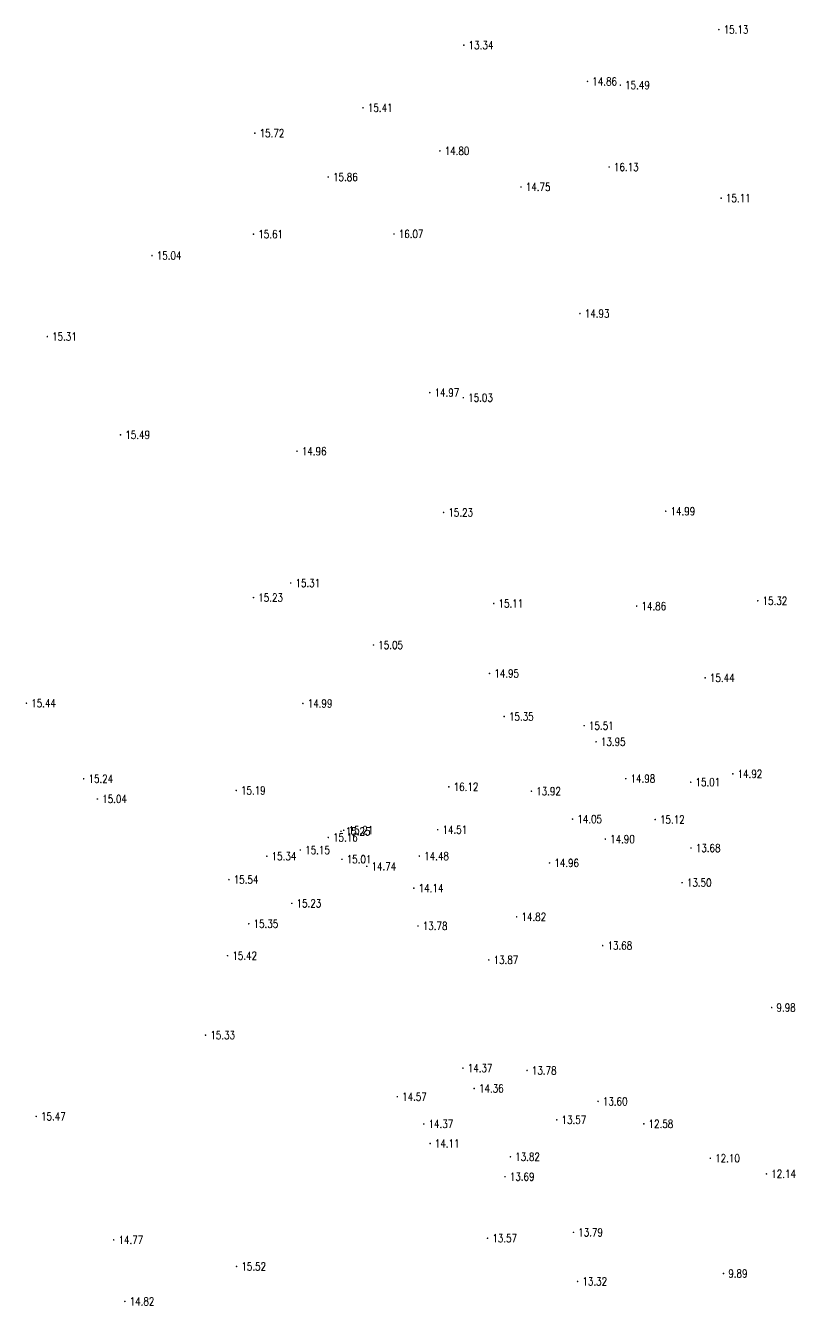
# Model space of a CAD drawing. Extents: x 476861 to 479475, y 2367369 to 2370541.
# Drawn here: x 477393.7 to 477489.9, y 2369603 to 2369762.9 of the extents above; entities that cross this region are included whole.
import ezdxf
from ezdxf.enums import TextEntityAlignment as Align

# ---------------------------------------------------------------- set-up
doc = ezdxf.new("R2010")
doc.units = 0
doc.header["$LTSCALE"] = 0.5
doc.layers.get('0').update_dxf_attribs({"linetype": 'CONTINUOUS'})
doc.layers.add('GCD', color=1, linetype='CONTINUOUS')
doc.styles.add('HZ', font='rs.shx', dxfattribs={"width": 0.8, "bigfont": 'hztxt.shx'})

# ---------------------------------------------------------------- blocks, each defined once
blk = doc.blocks.new('GC200')
at = {"linetype": 'Continuous', "const_width": 0.2, "flags": 128}
blk.add_lwpolyline([(-0.1, 0, 1), (0.1, 0, 1)], format="xyb", close=True, dxfattribs=at)

msp = doc.modelspace()

# ---------------------------------------------------------------- block references
at = {"layer": 'GCD', "linetype": 'Continuous'}
ref = msp.add_blockref('GC200', (477480.333, 2369762.429, 15.131), dxfattribs=dict(at, xscale=0.5, yscale=0.5, zscale=0.5))
ref.add_attrib('height', '15.13', dxfattribs={"linetype": 'Continuous', "height": 1, "style": 'HZ', "width": 0.8}).set_placement((477480.933, 2369762.429, 15.131), align=Align.MIDDLE_LEFT)
ref = msp.add_blockref('GC200', (477448.458, 2369760.483, 13.341), dxfattribs=dict(at, xscale=0.5, yscale=0.5, zscale=0.5))
ref.add_attrib('height', '13.34', dxfattribs={"linetype": 'Continuous', "height": 1, "style": 'HZ', "width": 0.8}).set_placement((477449.058, 2369760.483, 13.341), align=Align.MIDDLE_LEFT)
ref = msp.add_blockref('GC200', (477463.912, 2369755.959, 14.86), dxfattribs=dict(at, xscale=0.5, yscale=0.5, zscale=0.5))
ref.add_attrib('height', '14.86', dxfattribs={"linetype": 'Continuous', "height": 1, "style": 'HZ', "width": 0.8}).set_placement((477464.512, 2369755.959, 14.86), align=Align.MIDDLE_LEFT)
ref = msp.add_blockref('GC200', (477468.011, 2369755.485, 15.485), dxfattribs=dict(at, xscale=0.5, yscale=0.5, zscale=0.5))
ref.add_attrib('height', '15.49', dxfattribs={"linetype": 'Continuous', "height": 1, "style": 'HZ', "width": 0.8}).set_placement((477468.611, 2369755.485, 15.485), align=Align.MIDDLE_LEFT)
ref = msp.add_blockref('GC200', (477435.859, 2369752.667, 15.414), dxfattribs=dict(at, xscale=0.5, yscale=0.5, zscale=0.5))
ref.add_attrib('height', '15.41', dxfattribs={"linetype": 'Continuous', "height": 1, "style": 'HZ', "width": 0.8}).set_placement((477436.459, 2369752.667, 15.414), align=Align.MIDDLE_LEFT)
ref = msp.add_blockref('GC200', (477422.341, 2369749.491, 15.716), dxfattribs=dict(at, xscale=0.5, yscale=0.5, zscale=0.5))
ref.add_attrib('height', '15.72', dxfattribs={"linetype": 'Continuous', "height": 1, "style": 'HZ', "width": 0.8}).set_placement((477422.941, 2369749.491, 15.716), align=Align.MIDDLE_LEFT)
ref = msp.add_blockref('GC200', (477445.464, 2369747.271, 14.796), dxfattribs=dict(at, xscale=0.5, yscale=0.5, zscale=0.5))
ref.add_attrib('height', '14.80', dxfattribs={"linetype": 'Continuous', "height": 1, "style": 'HZ', "width": 0.8}).set_placement((477446.064, 2369747.271, 14.796), align=Align.MIDDLE_LEFT)
ref = msp.add_blockref('GC200', (477466.62, 2369745.259, 16.134), dxfattribs=dict(at, xscale=0.5, yscale=0.5, zscale=0.5))
ref.add_attrib('height', '16.13', dxfattribs={"linetype": 'Continuous', "height": 1, "style": 'HZ', "width": 0.8}).set_placement((477467.22, 2369745.259, 16.134), align=Align.MIDDLE_LEFT)
ref = msp.add_blockref('GC200', (477431.516, 2369744.009, 15.86), dxfattribs=dict(at, xscale=0.5, yscale=0.5, zscale=0.5))
ref.add_attrib('height', '15.86', dxfattribs={"linetype": 'Continuous', "height": 1, "style": 'HZ', "width": 0.8}).set_placement((477432.116, 2369744.009, 15.86), align=Align.MIDDLE_LEFT)
ref = msp.add_blockref('GC200', (477455.598, 2369742.764, 14.75), dxfattribs=dict(at, xscale=0.5, yscale=0.5, zscale=0.5))
ref.add_attrib('height', '14.75', dxfattribs={"linetype": 'Continuous', "height": 1, "style": 'HZ', "width": 0.8}).set_placement((477456.198, 2369742.764, 14.75), align=Align.MIDDLE_LEFT)
ref = msp.add_blockref('GC200', (477480.616, 2369741.372, 15.109), dxfattribs=dict(at, xscale=0.5, yscale=0.5, zscale=0.5))
ref.add_attrib('height', '15.11', dxfattribs={"linetype": 'Continuous', "height": 1, "style": 'HZ', "width": 0.8}).set_placement((477481.216, 2369741.372, 15.109), align=Align.MIDDLE_LEFT)
ref = msp.add_blockref('GC200', (477422.174, 2369736.87, 15.608), dxfattribs=dict(at, xscale=0.5, yscale=0.5, zscale=0.5))
ref.add_attrib('height', '15.61', dxfattribs={"linetype": 'Continuous', "height": 1, "style": 'HZ', "width": 0.8}).set_placement((477422.774, 2369736.87, 15.608), align=Align.MIDDLE_LEFT)
ref = msp.add_blockref('GC200', (477439.728, 2369736.893, 16.065), dxfattribs=dict(at, xscale=0.5, yscale=0.5, zscale=0.5))
ref.add_attrib('height', '16.07', dxfattribs={"linetype": 'Continuous', "height": 1, "style": 'HZ', "width": 0.8}).set_placement((477440.328, 2369736.893, 16.065), align=Align.MIDDLE_LEFT)
ref = msp.add_blockref('GC200', (477409.484, 2369734.19, 15.038), dxfattribs=dict(at, xscale=0.5, yscale=0.5, zscale=0.5))
ref.add_attrib('height', '15.04', dxfattribs={"linetype": 'Continuous', "height": 1, "style": 'HZ', "width": 0.8}).set_placement((477410.084, 2369734.19, 15.038), align=Align.MIDDLE_LEFT)
ref = msp.add_blockref('GC200', (477462.968, 2369726.95, 14.93), dxfattribs=dict(at, xscale=0.5, yscale=0.5, zscale=0.5))
ref.add_attrib('height', '14.93', dxfattribs={"linetype": 'Continuous', "height": 1, "style": 'HZ', "width": 0.8}).set_placement((477463.568, 2369726.95, 14.93), align=Align.MIDDLE_LEFT)
ref = msp.add_blockref('GC200', (477396.405, 2369724.073, 15.312), dxfattribs=dict(at, xscale=0.5, yscale=0.5, zscale=0.5))
ref.add_attrib('height', '15.31', dxfattribs={"linetype": 'Continuous', "height": 1, "style": 'HZ', "width": 0.8}).set_placement((477397.005, 2369724.073, 15.312), align=Align.MIDDLE_LEFT)
ref = msp.add_blockref('GC200', (477444.197, 2369717.07, 14.974), dxfattribs=dict(at, xscale=0.5, yscale=0.5, zscale=0.5))
ref.add_attrib('height', '14.97', dxfattribs={"linetype": 'Continuous', "height": 1, "style": 'HZ', "width": 0.8}).set_placement((477444.797, 2369717.07, 14.974), align=Align.MIDDLE_LEFT)
ref = msp.add_blockref('GC200', (477448.4, 2369716.44, 15.031), dxfattribs=dict(at, xscale=0.5, yscale=0.5, zscale=0.5))
ref.add_attrib('height', '15.03', dxfattribs={"linetype": 'Continuous', "height": 1, "style": 'HZ', "width": 0.8}).set_placement((477449, 2369716.44, 15.031), align=Align.MIDDLE_LEFT)
ref = msp.add_blockref('GC200', (477405.557, 2369711.797, 15.488), dxfattribs=dict(at, xscale=0.5, yscale=0.5, zscale=0.5))
ref.add_attrib('height', '15.49', dxfattribs={"linetype": 'Continuous', "height": 1, "style": 'HZ', "width": 0.8}).set_placement((477406.157, 2369711.797, 15.488), align=Align.MIDDLE_LEFT)
ref = msp.add_blockref('GC200', (477427.612, 2369709.744, 14.964), dxfattribs=dict(at, xscale=0.5, yscale=0.5, zscale=0.5))
ref.add_attrib('height', '14.96', dxfattribs={"linetype": 'Continuous', "height": 1, "style": 'HZ', "width": 0.8}).set_placement((477428.212, 2369709.744, 14.964), align=Align.MIDDLE_LEFT)
ref = msp.add_blockref('GC200', (477445.926, 2369702.099, 15.232), dxfattribs=dict(at, xscale=0.5, yscale=0.5, zscale=0.5))
ref.add_attrib('height', '15.23', dxfattribs={"linetype": 'Continuous', "height": 1, "style": 'HZ', "width": 0.8}).set_placement((477446.526, 2369702.099, 15.232), align=Align.MIDDLE_LEFT)
ref = msp.add_blockref('GC200', (477473.685, 2369702.254, 14.993), dxfattribs=dict(at, xscale=0.5, yscale=0.5, zscale=0.5))
ref.add_attrib('height', '14.99', dxfattribs={"linetype": 'Continuous', "height": 1, "style": 'HZ', "width": 0.8}).set_placement((477474.285, 2369702.254, 14.993), align=Align.MIDDLE_LEFT)
ref = msp.add_blockref('GC200', (477426.819, 2369693.282, 15.307), dxfattribs=dict(at, xscale=0.5, yscale=0.5, zscale=0.5))
ref.add_attrib('height', '15.31', dxfattribs={"linetype": 'Continuous', "height": 1, "style": 'HZ', "width": 0.8}).set_placement((477427.419, 2369693.282, 15.307), align=Align.MIDDLE_LEFT)
ref = msp.add_blockref('GC200', (477422.172, 2369691.462, 15.234), dxfattribs=dict(at, xscale=0.5, yscale=0.5, zscale=0.5))
ref.add_attrib('height', '15.23', dxfattribs={"linetype": 'Continuous', "height": 1, "style": 'HZ', "width": 0.8}).set_placement((477422.772, 2369691.462, 15.234), align=Align.MIDDLE_LEFT)
ref = msp.add_blockref('GC200', (477452.197, 2369690.72, 15.106), dxfattribs=dict(at, xscale=0.5, yscale=0.5, zscale=0.5))
ref.add_attrib('height', '15.11', dxfattribs={"linetype": 'Continuous', "height": 1, "style": 'HZ', "width": 0.8}).set_placement((477452.797, 2369690.72, 15.106), align=Align.MIDDLE_LEFT)
ref = msp.add_blockref('GC200', (477470.054, 2369690.397, 14.86), dxfattribs=dict(at, xscale=0.5, yscale=0.5, zscale=0.5))
ref.add_attrib('height', '14.86', dxfattribs={"linetype": 'Continuous', "height": 1, "style": 'HZ', "width": 0.8}).set_placement((477470.654, 2369690.397, 14.86), align=Align.MIDDLE_LEFT)
ref = msp.add_blockref('GC200', (477485.193, 2369691.064, 15.323), dxfattribs=dict(at, xscale=0.5, yscale=0.5, zscale=0.5))
ref.add_attrib('height', '15.32', dxfattribs={"linetype": 'Continuous', "height": 1, "style": 'HZ', "width": 0.8}).set_placement((477485.793, 2369691.064, 15.323), align=Align.MIDDLE_LEFT)
ref = msp.add_blockref('GC200', (477437.168, 2369685.536, 15.054), dxfattribs=dict(at, xscale=0.5, yscale=0.5, zscale=0.5))
ref.add_attrib('height', '15.05', dxfattribs={"linetype": 'Continuous', "height": 1, "style": 'HZ', "width": 0.8}).set_placement((477437.768, 2369685.536, 15.054), align=Align.MIDDLE_LEFT)
ref = msp.add_blockref('GC200', (477451.668, 2369681.982, 14.95), dxfattribs=dict(at, xscale=0.5, yscale=0.5, zscale=0.5))
ref.add_attrib('height', '14.95', dxfattribs={"linetype": 'Continuous', "height": 1, "style": 'HZ', "width": 0.8}).set_placement((477452.268, 2369681.982, 14.95), align=Align.MIDDLE_LEFT)
ref = msp.add_blockref('GC200', (477478.611, 2369681.432, 15.443), dxfattribs=dict(at, xscale=0.5, yscale=0.5, zscale=0.5))
ref.add_attrib('height', '15.44', dxfattribs={"linetype": 'Continuous', "height": 1, "style": 'HZ', "width": 0.8}).set_placement((477479.211, 2369681.432, 15.443), align=Align.MIDDLE_LEFT)
ref = msp.add_blockref('GC200', (477393.79, 2369678.263, 15.44), dxfattribs=dict(at, xscale=0.5, yscale=0.5, zscale=0.5))
ref.add_attrib('height', '15.44', dxfattribs={"linetype": 'Continuous', "height": 1, "style": 'HZ', "width": 0.8}).set_placement((477394.39, 2369678.263, 15.44), align=Align.MIDDLE_LEFT)
ref = msp.add_blockref('GC200', (477428.345, 2369678.232, 14.993), dxfattribs=dict(at, xscale=0.5, yscale=0.5, zscale=0.5))
ref.add_attrib('height', '14.99', dxfattribs={"linetype": 'Continuous', "height": 1, "style": 'HZ', "width": 0.8}).set_placement((477428.945, 2369678.232, 14.993), align=Align.MIDDLE_LEFT)
ref = msp.add_blockref('GC200', (477453.5, 2369676.598, 15.35), dxfattribs=dict(at, xscale=0.5, yscale=0.5, zscale=0.5))
ref.add_attrib('height', '15.35', dxfattribs={"linetype": 'Continuous', "height": 1, "style": 'HZ', "width": 0.8}).set_placement((477454.1, 2369676.598, 15.35), align=Align.MIDDLE_LEFT)
ref = msp.add_blockref('GC200', (477463.496, 2369675.457, 15.508), dxfattribs=dict(at, xscale=0.5, yscale=0.5, zscale=0.5))
ref.add_attrib('height', '15.51', dxfattribs={"linetype": 'Continuous', "height": 1, "style": 'HZ', "width": 0.8}).set_placement((477464.096, 2369675.457, 15.508), align=Align.MIDDLE_LEFT)
ref = msp.add_blockref('GC200', (477464.983, 2369673.442, 13.954), dxfattribs=dict(at, xscale=0.5, yscale=0.5, zscale=0.5))
ref.add_attrib('height', '13.95', dxfattribs={"linetype": 'Continuous', "height": 1, "style": 'HZ', "width": 0.8}).set_placement((477465.583, 2369673.442, 13.954), align=Align.MIDDLE_LEFT)
ref = msp.add_blockref('GC200', (477482.068, 2369669.436, 14.918), dxfattribs=dict(at, xscale=0.5, yscale=0.5, zscale=0.5))
ref.add_attrib('height', '14.92', dxfattribs={"linetype": 'Continuous', "height": 1, "style": 'HZ', "width": 0.8}).set_placement((477482.668, 2369669.436, 14.918), align=Align.MIDDLE_LEFT)
ref = msp.add_blockref('GC200', (477400.951, 2369668.827, 15.241), dxfattribs=dict(at, xscale=0.5, yscale=0.5, zscale=0.5))
ref.add_attrib('height', '15.24', dxfattribs={"linetype": 'Continuous', "height": 1, "style": 'HZ', "width": 0.8}).set_placement((477401.551, 2369668.827, 15.241), align=Align.MIDDLE_LEFT)
ref = msp.add_blockref('GC200', (477446.588, 2369667.815, 16.12), dxfattribs=dict(at, xscale=0.5, yscale=0.5, zscale=0.5))
ref.add_attrib('height', '16.12', dxfattribs={"linetype": 'Continuous', "height": 1, "style": 'HZ', "width": 0.8}).set_placement((477447.188, 2369667.815, 16.12), align=Align.MIDDLE_LEFT)
ref = msp.add_blockref('GC200', (477468.688, 2369668.836, 14.983), dxfattribs=dict(at, xscale=0.5, yscale=0.5, zscale=0.5))
ref.add_attrib('height', '14.98', dxfattribs={"linetype": 'Continuous', "height": 1, "style": 'HZ', "width": 0.8}).set_placement((477469.288, 2369668.836, 14.983), align=Align.MIDDLE_LEFT)
ref = msp.add_blockref('GC200', (477476.809, 2369668.397, 15.012), dxfattribs=dict(at, xscale=0.5, yscale=0.5, zscale=0.5))
ref.add_attrib('height', '15.01', dxfattribs={"linetype": 'Continuous', "height": 1, "style": 'HZ', "width": 0.8}).set_placement((477477.409, 2369668.397, 15.012), align=Align.MIDDLE_LEFT)
ref = msp.add_blockref('GC200', (477402.663, 2369666.298, 15.043), dxfattribs=dict(at, xscale=0.5, yscale=0.5, zscale=0.5))
ref.add_attrib('height', '15.04', dxfattribs={"linetype": 'Continuous', "height": 1, "style": 'HZ', "width": 0.8}).set_placement((477403.263, 2369666.298, 15.043), align=Align.MIDDLE_LEFT)
ref = msp.add_blockref('GC200', (477420.011, 2369667.363, 15.194), dxfattribs=dict(at, xscale=0.5, yscale=0.5, zscale=0.5))
ref.add_attrib('height', '15.19', dxfattribs={"linetype": 'Continuous', "height": 1, "style": 'HZ', "width": 0.8}).set_placement((477420.611, 2369667.363, 15.194), align=Align.MIDDLE_LEFT)
ref = msp.add_blockref('GC200', (477456.897, 2369667.266, 13.92), dxfattribs=dict(at, xscale=0.5, yscale=0.5, zscale=0.5))
ref.add_attrib('height', '13.92', dxfattribs={"linetype": 'Continuous', "height": 1, "style": 'HZ', "width": 0.8}).set_placement((477457.497, 2369667.266, 13.92), align=Align.MIDDLE_LEFT)
ref = msp.add_blockref('GC200', (477462.043, 2369663.781, 14.051), dxfattribs=dict(at, xscale=0.5, yscale=0.5, zscale=0.5))
ref.add_attrib('height', '14.05', dxfattribs={"linetype": 'Continuous', "height": 1, "style": 'HZ', "width": 0.8}).set_placement((477462.643, 2369663.781, 14.051), align=Align.MIDDLE_LEFT)
ref = msp.add_blockref('GC200', (477472.37, 2369663.726, 15.117), dxfattribs=dict(at, xscale=0.5, yscale=0.5, zscale=0.5))
ref.add_attrib('height', '15.12', dxfattribs={"linetype": 'Continuous', "height": 1, "style": 'HZ', "width": 0.8}).set_placement((477472.97, 2369663.726, 15.117), align=Align.MIDDLE_LEFT)
ref = msp.add_blockref('GC200', (477431.515, 2369661.489, 15.158), dxfattribs=dict(at, xscale=0.5, yscale=0.5, zscale=0.5))
ref.add_attrib('height', '15.16', dxfattribs={"linetype": 'Continuous', "height": 1, "style": 'HZ', "width": 0.8}).set_placement((477432.115, 2369661.489, 15.158), align=Align.MIDDLE_LEFT)
ref = msp.add_blockref('GC200', (477433.102, 2369662.251, 15.252), dxfattribs=dict(at, xscale=0.5, yscale=0.5, zscale=0.5))
ref.add_attrib('height', '15.25', dxfattribs={"linetype": 'Continuous', "height": 1, "style": 'HZ', "width": 0.8}).set_placement((477433.702, 2369662.251, 15.252), align=Align.MIDDLE_LEFT)
ref = msp.add_blockref('GC200', (477433.447, 2369662.387, 15.212), dxfattribs=dict(at, xscale=0.5, yscale=0.5, zscale=0.5))
ref.add_attrib('height', '15.21', dxfattribs={"linetype": 'Continuous', "height": 1, "style": 'HZ', "width": 0.8}).set_placement((477434.047, 2369662.387, 15.212), align=Align.MIDDLE_LEFT)
ref = msp.add_blockref('GC200', (477445.188, 2369662.458, 14.506), dxfattribs=dict(at, xscale=0.5, yscale=0.5, zscale=0.5))
ref.add_attrib('height', '14.51', dxfattribs={"linetype": 'Continuous', "height": 1, "style": 'HZ', "width": 0.8}).set_placement((477445.788, 2369662.458, 14.506), align=Align.MIDDLE_LEFT)
ref = msp.add_blockref('GC200', (477428.025, 2369659.917, 15.151), dxfattribs=dict(at, xscale=0.5, yscale=0.5, zscale=0.5))
ref.add_attrib('height', '15.15', dxfattribs={"linetype": 'Continuous', "height": 1, "style": 'HZ', "width": 0.8}).set_placement((477428.625, 2369659.917, 15.151), align=Align.MIDDLE_LEFT)
ref = msp.add_blockref('GC200', (477466.135, 2369661.287, 14.9), dxfattribs=dict(at, xscale=0.5, yscale=0.5, zscale=0.5))
ref.add_attrib('height', '14.90', dxfattribs={"linetype": 'Continuous', "height": 1, "style": 'HZ', "width": 0.8}).set_placement((477466.735, 2369661.287, 14.9), align=Align.MIDDLE_LEFT)
ref = msp.add_blockref('GC200', (477476.847, 2369660.17, 13.68), dxfattribs=dict(at, xscale=0.5, yscale=0.5, zscale=0.5))
ref.add_attrib('height', '13.68', dxfattribs={"linetype": 'Continuous', "height": 1, "style": 'HZ', "width": 0.8}).set_placement((477477.447, 2369660.17, 13.68), align=Align.MIDDLE_LEFT)
ref = msp.add_blockref('GC200', (477423.836, 2369659.144, 15.343), dxfattribs=dict(at, xscale=0.5, yscale=0.5, zscale=0.5))
ref.add_attrib('height', '15.34', dxfattribs={"linetype": 'Continuous', "height": 1, "style": 'HZ', "width": 0.8}).set_placement((477424.436, 2369659.144, 15.343), align=Align.MIDDLE_LEFT)
ref = msp.add_blockref('GC200', (477433.224, 2369658.761, 15.012), dxfattribs=dict(at, xscale=0.5, yscale=0.5, zscale=0.5))
ref.add_attrib('height', '15.01', dxfattribs={"linetype": 'Continuous', "height": 1, "style": 'HZ', "width": 0.8}).set_placement((477433.824, 2369658.761, 15.012), align=Align.MIDDLE_LEFT)
ref = msp.add_blockref('GC200', (477442.899, 2369659.162, 14.484), dxfattribs=dict(at, xscale=0.5, yscale=0.5, zscale=0.5))
ref.add_attrib('height', '14.48', dxfattribs={"linetype": 'Continuous', "height": 1, "style": 'HZ', "width": 0.8}).set_placement((477443.499, 2369659.162, 14.484), align=Align.MIDDLE_LEFT)
ref = msp.add_blockref('GC200', (477459.166, 2369658.303, 14.957), dxfattribs=dict(at, xscale=0.5, yscale=0.5, zscale=0.5))
ref.add_attrib('height', '14.96', dxfattribs={"linetype": 'Continuous', "height": 1, "style": 'HZ', "width": 0.8}).set_placement((477459.766, 2369658.303, 14.957), align=Align.MIDDLE_LEFT)
ref = msp.add_blockref('GC200', (477436.321, 2369657.879, 14.74), dxfattribs=dict(at, xscale=0.5, yscale=0.5, zscale=0.5))
ref.add_attrib('height', '14.74', dxfattribs={"linetype": 'Continuous', "height": 1, "style": 'HZ', "width": 0.8}).set_placement((477436.921, 2369657.879, 14.74), align=Align.MIDDLE_LEFT)
ref = msp.add_blockref('GC200', (477419.103, 2369656.222, 15.541), dxfattribs=dict(at, xscale=0.5, yscale=0.5, zscale=0.5))
ref.add_attrib('height', '15.54', dxfattribs={"linetype": 'Continuous', "height": 1, "style": 'HZ', "width": 0.8}).set_placement((477419.703, 2369656.222, 15.541), align=Align.MIDDLE_LEFT)
ref = msp.add_blockref('GC200', (477442.213, 2369655.157, 14.138), dxfattribs=dict(at, xscale=0.5, yscale=0.5, zscale=0.5))
ref.add_attrib('height', '14.14', dxfattribs={"linetype": 'Continuous', "height": 1, "style": 'HZ', "width": 0.8}).set_placement((477442.813, 2369655.157, 14.138), align=Align.MIDDLE_LEFT)
ref = msp.add_blockref('GC200', (477475.73, 2369655.843, 13.497), dxfattribs=dict(at, xscale=0.5, yscale=0.5, zscale=0.5))
ref.add_attrib('height', '13.50', dxfattribs={"linetype": 'Continuous', "height": 1, "style": 'HZ', "width": 0.8}).set_placement((477476.33, 2369655.843, 13.497), align=Align.MIDDLE_LEFT)
ref = msp.add_blockref('GC200', (477426.956, 2369653.258, 15.23), dxfattribs=dict(at, xscale=0.5, yscale=0.5, zscale=0.5))
ref.add_attrib('height', '15.23', dxfattribs={"linetype": 'Continuous', "height": 1, "style": 'HZ', "width": 0.8}).set_placement((477427.556, 2369653.258, 15.23), align=Align.MIDDLE_LEFT)
ref = msp.add_blockref('GC200', (477421.581, 2369650.708, 15.351), dxfattribs=dict(at, xscale=0.5, yscale=0.5, zscale=0.5))
ref.add_attrib('height', '15.35', dxfattribs={"linetype": 'Continuous', "height": 1, "style": 'HZ', "width": 0.8}).set_placement((477422.181, 2369650.708, 15.351), align=Align.MIDDLE_LEFT)
ref = msp.add_blockref('GC200', (477442.727, 2369650.428, 13.778), dxfattribs=dict(at, xscale=0.5, yscale=0.5, zscale=0.5))
ref.add_attrib('height', '13.78', dxfattribs={"linetype": 'Continuous', "height": 1, "style": 'HZ', "width": 0.8}).set_placement((477443.327, 2369650.428, 13.778), align=Align.MIDDLE_LEFT)
ref = msp.add_blockref('GC200', (477455.056, 2369651.575, 14.82), dxfattribs=dict(at, xscale=0.5, yscale=0.5, zscale=0.5))
ref.add_attrib('height', '14.82', dxfattribs={"linetype": 'Continuous', "height": 1, "style": 'HZ', "width": 0.8}).set_placement((477455.656, 2369651.575, 14.82), align=Align.MIDDLE_LEFT)
ref = msp.add_blockref('GC200', (477465.807, 2369647.982, 13.682), dxfattribs=dict(at, xscale=0.5, yscale=0.5, zscale=0.5))
ref.add_attrib('height', '13.68', dxfattribs={"linetype": 'Continuous', "height": 1, "style": 'HZ', "width": 0.8}).set_placement((477466.407, 2369647.982, 13.682), align=Align.MIDDLE_LEFT)
ref = msp.add_blockref('GC200', (477418.929, 2369646.718, 15.422), dxfattribs=dict(at, xscale=0.5, yscale=0.5, zscale=0.5))
ref.add_attrib('height', '15.42', dxfattribs={"linetype": 'Continuous', "height": 1, "style": 'HZ', "width": 0.8}).set_placement((477419.529, 2369646.718, 15.422), align=Align.MIDDLE_LEFT)
ref = msp.add_blockref('GC200', (477451.572, 2369646.185, 13.873), dxfattribs=dict(at, xscale=0.5, yscale=0.5, zscale=0.5))
ref.add_attrib('height', '13.87', dxfattribs={"linetype": 'Continuous', "height": 1, "style": 'HZ', "width": 0.8}).set_placement((477452.172, 2369646.185, 13.873), align=Align.MIDDLE_LEFT)
ref = msp.add_blockref('GC200', (477486.928, 2369640.239, 9.98), dxfattribs=dict(at, xscale=0.5, yscale=0.5, zscale=0.5))
ref.add_attrib('height', '9.98', dxfattribs={"linetype": 'Continuous', "height": 1, "style": 'HZ', "width": 0.8}).set_placement((477487.528, 2369640.239, 9.98), align=Align.MIDDLE_LEFT)
ref = msp.add_blockref('GC200', (477416.181, 2369636.79, 15.33), dxfattribs=dict(at, xscale=0.5, yscale=0.5, zscale=0.5))
ref.add_attrib('height', '15.33', dxfattribs={"linetype": 'Continuous', "height": 1, "style": 'HZ', "width": 0.8}).set_placement((477416.781, 2369636.79, 15.33), align=Align.MIDDLE_LEFT)
ref = msp.add_blockref('GC200', (477448.343, 2369632.673, 14.374), dxfattribs=dict(at, xscale=0.5, yscale=0.5, zscale=0.5))
ref.add_attrib('height', '14.37', dxfattribs={"linetype": 'Continuous', "height": 1, "style": 'HZ', "width": 0.8}).set_placement((477448.943, 2369632.673, 14.374), align=Align.MIDDLE_LEFT)
ref = msp.add_blockref('GC200', (477456.357, 2369632.374, 13.776), dxfattribs=dict(at, xscale=0.5, yscale=0.5, zscale=0.5))
ref.add_attrib('height', '13.78', dxfattribs={"linetype": 'Continuous', "height": 1, "style": 'HZ', "width": 0.8}).set_placement((477456.957, 2369632.374, 13.776), align=Align.MIDDLE_LEFT)
ref = msp.add_blockref('GC200', (477449.751, 2369630.127, 14.358), dxfattribs=dict(at, xscale=0.5, yscale=0.5, zscale=0.5))
ref.add_attrib('height', '14.36', dxfattribs={"linetype": 'Continuous', "height": 1, "style": 'HZ', "width": 0.8}).set_placement((477450.351, 2369630.127, 14.358), align=Align.MIDDLE_LEFT)
ref = msp.add_blockref('GC200', (477440.145, 2369629.099, 14.568), dxfattribs=dict(at, xscale=0.5, yscale=0.5, zscale=0.5))
ref.add_attrib('height', '14.57', dxfattribs={"linetype": 'Continuous', "height": 1, "style": 'HZ', "width": 0.8}).set_placement((477440.745, 2369629.099, 14.568), align=Align.MIDDLE_LEFT)
ref = msp.add_blockref('GC200', (477465.229, 2369628.514, 13.6), dxfattribs=dict(at, xscale=0.5, yscale=0.5, zscale=0.5))
ref.add_attrib('height', '13.60', dxfattribs={"linetype": 'Continuous', "height": 1, "style": 'HZ', "width": 0.8}).set_placement((477465.829, 2369628.514, 13.6), align=Align.MIDDLE_LEFT)
ref = msp.add_blockref('GC200', (477395.018, 2369626.64, 15.47), dxfattribs=dict(at, xscale=0.5, yscale=0.5, zscale=0.5))
ref.add_attrib('height', '15.47', dxfattribs={"linetype": 'Continuous', "height": 1, "style": 'HZ', "width": 0.8}).set_placement((477395.618, 2369626.64, 15.47), align=Align.MIDDLE_LEFT)
ref = msp.add_blockref('GC200', (477460.069, 2369626.21, 13.568), dxfattribs=dict(at, xscale=0.5, yscale=0.5, zscale=0.5))
ref.add_attrib('height', '13.57', dxfattribs={"linetype": 'Continuous', "height": 1, "style": 'HZ', "width": 0.8}).set_placement((477460.669, 2369626.21, 13.568), align=Align.MIDDLE_LEFT)
ref = msp.add_blockref('GC200', (477443.449, 2369625.689, 14.367), dxfattribs=dict(at, xscale=0.5, yscale=0.5, zscale=0.5))
ref.add_attrib('height', '14.37', dxfattribs={"linetype": 'Continuous', "height": 1, "style": 'HZ', "width": 0.8}).set_placement((477444.049, 2369625.689, 14.367), align=Align.MIDDLE_LEFT)
ref = msp.add_blockref('GC200', (477470.948, 2369625.706, 12.583), dxfattribs=dict(at, xscale=0.5, yscale=0.5, zscale=0.5))
ref.add_attrib('height', '12.58', dxfattribs={"linetype": 'Continuous', "height": 1, "style": 'HZ', "width": 0.8}).set_placement((477471.548, 2369625.706, 12.583), align=Align.MIDDLE_LEFT)
ref = msp.add_blockref('GC200', (477444.243, 2369623.251, 14.11), dxfattribs=dict(at, xscale=0.5, yscale=0.5, zscale=0.5))
ref.add_attrib('height', '14.11', dxfattribs={"linetype": 'Continuous', "height": 1, "style": 'HZ', "width": 0.8}).set_placement((477444.843, 2369623.251, 14.11), align=Align.MIDDLE_LEFT)
ref = msp.add_blockref('GC200', (477454.277, 2369621.589, 13.819), dxfattribs=dict(at, xscale=0.5, yscale=0.5, zscale=0.5))
ref.add_attrib('height', '13.82', dxfattribs={"linetype": 'Continuous', "height": 1, "style": 'HZ', "width": 0.8}).set_placement((477454.877, 2369621.589, 13.819), align=Align.MIDDLE_LEFT)
ref = msp.add_blockref('GC200', (477479.266, 2369621.404, 12.097), dxfattribs=dict(at, xscale=0.5, yscale=0.5, zscale=0.5))
ref.add_attrib('height', '12.10', dxfattribs={"linetype": 'Continuous', "height": 1, "style": 'HZ', "width": 0.8}).set_placement((477479.866, 2369621.404, 12.097), align=Align.MIDDLE_LEFT)
ref = msp.add_blockref('GC200', (477453.604, 2369619.106, 13.693), dxfattribs=dict(at, xscale=0.5, yscale=0.5, zscale=0.5))
ref.add_attrib('height', '13.69', dxfattribs={"linetype": 'Continuous', "height": 1, "style": 'HZ', "width": 0.8}).set_placement((477454.204, 2369619.106, 13.693), align=Align.MIDDLE_LEFT)
ref = msp.add_blockref('GC200', (477486.276, 2369619.454, 12.144), dxfattribs=dict(at, xscale=0.5, yscale=0.5, zscale=0.5))
ref.add_attrib('height', '12.14', dxfattribs={"linetype": 'Continuous', "height": 1, "style": 'HZ', "width": 0.8}).set_placement((477486.876, 2369619.454, 12.144), align=Align.MIDDLE_LEFT)
ref = msp.add_blockref('GC200', (477462.157, 2369612.151, 13.785), dxfattribs=dict(at, xscale=0.5, yscale=0.5, zscale=0.5))
ref.add_attrib('height', '13.79', dxfattribs={"linetype": 'Continuous', "height": 1, "style": 'HZ', "width": 0.8}).set_placement((477462.757, 2369612.151, 13.785), align=Align.MIDDLE_LEFT)
ref = msp.add_blockref('GC200', (477404.7, 2369611.21, 14.77), dxfattribs=dict(at, xscale=0.5, yscale=0.5, zscale=0.5))
ref.add_attrib('height', '14.77', dxfattribs={"linetype": 'Continuous', "height": 1, "style": 'HZ', "width": 0.8}).set_placement((477405.3, 2369611.21, 14.77), align=Align.MIDDLE_LEFT)
ref = msp.add_blockref('GC200', (477451.421, 2369611.417, 13.567), dxfattribs=dict(at, xscale=0.5, yscale=0.5, zscale=0.5))
ref.add_attrib('height', '13.57', dxfattribs={"linetype": 'Continuous', "height": 1, "style": 'HZ', "width": 0.8}).set_placement((477452.021, 2369611.417, 13.567), align=Align.MIDDLE_LEFT)
ref = msp.add_blockref('GC200', (477420.057, 2369607.891, 15.52), dxfattribs=dict(at, xscale=0.5, yscale=0.5, zscale=0.5))
ref.add_attrib('height', '15.52', dxfattribs={"linetype": 'Continuous', "height": 1, "style": 'HZ', "width": 0.8}).set_placement((477420.657, 2369607.891, 15.52), align=Align.MIDDLE_LEFT)
ref = msp.add_blockref('GC200', (477480.905, 2369607.002, 9.89), dxfattribs=dict(at, xscale=0.5, yscale=0.5, zscale=0.5))
ref.add_attrib('height', '9.89', dxfattribs={"linetype": 'Continuous', "height": 1, "style": 'HZ', "width": 0.8}).set_placement((477481.505, 2369607.002, 9.89), align=Align.MIDDLE_LEFT)
ref = msp.add_blockref('GC200', (477462.676, 2369606.012, 13.317), dxfattribs=dict(at, xscale=0.5, yscale=0.5, zscale=0.5))
ref.add_attrib('height', '13.32', dxfattribs={"linetype": 'Continuous', "height": 1, "style": 'HZ', "width": 0.8}).set_placement((477463.276, 2369606.012, 13.317), align=Align.MIDDLE_LEFT)
ref = msp.add_blockref('GC200', (477406.097, 2369603.522, 14.82), dxfattribs=dict(at, xscale=0.5, yscale=0.5, zscale=0.5))
ref.add_attrib('height', '14.82', dxfattribs={"linetype": 'Continuous', "height": 1, "style": 'HZ', "width": 0.8}).set_placement((477406.697, 2369603.522, 14.82), align=Align.MIDDLE_LEFT)

doc.saveas('drawing.dxf')
